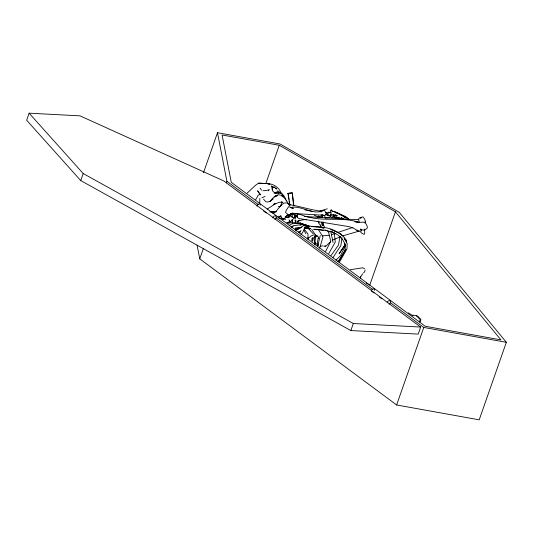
<?xml version="1.0" encoding="UTF-8"?>
<svg xmlns="http://www.w3.org/2000/svg" width="533" height="533" viewBox="0 0 533 533"><rect width="100%" height="100%" fill="white"/><g stroke="black" fill="none" stroke-linecap="round" stroke-linejoin="round"><path stroke-width="0.8" d="M320.766 224.886L320.753 227.018L321.632 226.898L322.405 228.077M323.085 221.855L322.818 225.905L322.825 223.061L324.557 227.404M341.013 215.325L341.033 214.699L338.688 213.433L330.98 210.342M294.696 217.078L294.796 214.146L292.277 214.413L292.164 217.357L294.189 217.324M345.058 243.581L344.991 245.007L339.101 253.768L345.291 244.607M321.259 214.666L321.192 216.058L320.133 216.831L315.836 216.045L314.27 215.152M290.119 216.085L290.212 214.566M314.61 244.567L315.23 235.153M314.63 244.447L315.283 234.667L311.718 229.45M289.632 205.798L289.759 204.246M318.168 238.098L317.288 243.201L318.294 244.327M289.446 215.252L289.212 217.424L285.308 216.438M312.804 240.769L313.137 237.725M259.831 198.376L259.718 203.173M341.973 237.618L340.887 245.553L333.012 257.586M346.323 242.722L346.637 240.563L342.792 235.733L337.469 232.082L334.977 231.075M321.586 224.3L321.939 222.028M340.061 236.259L338.475 245.12L330.933 255.673M272.156 189.861L272.476 188.276M346.124 218.437L346.383 217.297L344.358 216.238L343.445 216.558M257.019 206.171L257.133 205.691A2.005 1.486 -53.4 0 1 258.905 204.072A2.005 1.486 -53.4 0 1 260.364 205.138M272.883 217.95L272.996 217.471A2.005 1.486 -53.4 0 1 275.894 216.178A2.005 1.486 -53.4 0 1 274.788 219.336M387.191 302.791L387.304 302.311A2.005 1.486 -53.4 0 1 390.196 301.018A2.005 1.486 -53.4 0 1 389.09 304.176M294.229 215.645L295.568 216.098L296.215 213.38M317.541 246.772L320.28 235.466M319.68 248.205L322.991 236.805L318.128 229.243M322.951 214.879L322.352 216.791L319.82 217.711L318.368 215.998M312.724 237.698L311.712 240.676L312.571 241.262M29.115 113.176L26.65 120.225L80.736 180.58L350.841 330.56L418.185 334.111L420.657 327.062L223.78 180.94L80.03 115.854L29.115 113.176L83.201 173.531L353.312 323.518L420.657 327.062M80.736 180.58L83.201 173.531M203.499 172.665L217.484 132.724L279.912 143.95L399.264 212.321L506.35 342.293L479.2 419.824L396.625 404.973L199.748 258.851L197.083 245.08M199.748 258.851L203.313 248.671M226.352 182.886L226.898 181.32L217.484 132.724M265.867 183.479L279.245 145.269L222.088 134.989L231.255 182.293L425.241 326.269L500.94 339.887L395.426 211.821L279.245 145.269M350.841 330.56L353.312 323.518M395.426 211.821L369.755 285.122L366.151 283.056M396.625 404.973L423.775 327.449L390.423 302.691M317.688 217.677L318.048 216.771M287.547 215.712L288.699 216.198L289.426 214.539L288.333 214.846L285.495 212.361L286.468 209.922L288.679 206.624L293.416 208.35L291.105 207.93M281.99 202.267L281.011 204.379L281.284 205.651M345.764 244.88L340.567 255.64L336.003 260.131M329.581 213L331.339 209.382M325.603 251.503L330.74 241.296L328.348 231.282M299.666 232.934L301.005 230.356M328.748 253.655L335.257 242.049L334.238 232.848M255.667 199.735L258.205 195.271L259.971 194.252L260.537 194.865L257.579 190.774L259.971 194.252M364.852 223.001L365.605 221.688L364.532 218.936L363.339 217.111L362.327 216.898L360.381 218.017L361.501 217.764L359.402 217.857L358.616 219.17L359.229 222.301M419.724 321.945L420.85 319.853L417.919 316.595L416.466 315.636L412.349 315.17M362.607 273.842L360.301 277.433L360.521 276.6L360.621 278.046M328.708 217.491L329.241 216.704M300.832 235.013L303.037 231.842L304.696 228.017L304.11 229.083L305.622 227.444L307.321 227.018M293.87 218.077L292.104 220.482L290.285 221.788L289.026 219.843M268.432 190.821L269.378 189.541L266.413 190.548L262.936 190.727M289.992 221.002L287.833 222.714M295.115 217.984L296.701 215.972L295.975 216.738M321.286 217.731L322.458 216.258L322.192 214.719M295.362 217.584L296.701 215.972M281.051 205.471L279.798 206.857L278.293 206.378M247.139 193.126L255.327 185.437L258.445 183.245L267.453 183.565M330.18 216.871L329.74 217.337L325.39 218.13L324.504 215.479L322.592 215.205M363.473 272.956L364.705 271.73L365.072 270.064M274.655 196.91L275.748 195.851L274.548 196.777M338.995 262.129L340.161 261.003L346.936 248.951L347.223 243.601L344.185 238.124L346.203 241.336M323.964 246.153L325.443 246.566L330.533 241.789M280.711 215.832L282.463 219.083L284.955 218.543L285.715 216.724L287.94 214.639M337.522 261.63L339.301 259.971L345.757 249.431L345.131 250.617L345.144 244.894C340.987 231.289 325.377 229.77 313.371 229.23M314.53 237.172L315.929 235.586L315.07 234.853M319.993 211.528L320.993 210.742L327.322 208.803M281.031 215.965L279.918 216.824L279.026 216.191M308.227 238.284L311.465 235.759L313.91 234.84M299.16 220.189L297.454 221.495L296.515 221.008M275.721 203.573L267.193 209.123M291.278 227.145L293.257 225.706L302.304 224.513L307.874 226.265L300.499 223.167L291.871 223.793L289.153 225.512M337.935 217.431L336.809 218.237L334.018 217.257L332.978 214.912M274.242 196.737L278.013 194.718L282.743 195.564L283.549 196.837L281.744 193.779L279.325 192.819L274.089 193.279M272.883 213.64C277.986 211.808 281.997 199.362 288.473 203.779M303.21 225.925L295.895 230.403M277.726 195.384L276.061 196.47L273.989 196.95L269.718 201.76L273.163 198.782L269.825 201.354L267.719 202.007L265.834 201.707L263.555 199.155M282.79 219.689L284.469 218.603M325.743 213.34L326.529 212.834M298.14 221.075C295.449 222.468 302.784 218.85 306.448 219.769M286.368 216.131L287.973 215.139M291.131 227.504L293.21 226.298M311.592 238.951L313.431 237.918M337.162 217.537L338.575 218.03L339.601 217.477M277.853 217.291L280.411 216.052M261.976 197.81L265.041 196.437M275.761 203.366L273.249 204.479L279.678 202.227L282.343 202.18L281.384 201.987L282.996 202.567M338.628 214.059L339.135 213.846L345.437 217.624L344.105 216.918M273.216 187.369L271.63 188.029L274.215 186.856L276.627 189.022M332.246 240.196L340.407 236.812M342.632 235.892L359.635 230.956L361.66 233.094L364.039 234.373L364.705 233.754L364.652 229.11M331.493 234.84L334.551 233.654M336.843 232.768L352.793 227.471M298.467 231.975L300.605 231.275M291.051 207.43C301.765 205.225 313.411 215.918 323.971 210.328L324.69 210.595L325.676 212.474M302.524 224.233L300.499 223.167L307.441 225.945L301.685 224.14M330.127 215.485L331.599 215.112M334.371 216.631L331.16 217.331L330.134 215.392M332.472 217.078L334.444 216.651M314.963 236.152L317.162 235.892L318.348 237.078L318.487 238.651M319.467 211.268L322.612 210.655M321.899 215.479L324.897 215.352L326.576 214.526L326.383 212.947M293.556 205.238L292.271 192.853L287.967 193.406L292.271 192.853L293.896 205.858M294.996 228.517L301.865 227.231M320.153 246.326L323.011 245.806M329.354 235.22L322.312 235.852M299.966 225.139L301.465 224.886M275.454 193.206L277.933 192.806M350.168 269.745L362.773 267.786L364.672 268.832M315.016 236.186L317.162 235.892L315.21 236.146M269.665 211.868L273.369 211.494L273.749 212.287L274.169 211.654L276.6 211.788M328.128 214.652L327.289 214.726L327.895 212.754L325.656 212.767M270.904 212.241L274.835 212.247M318.494 222.241L319.36 222.181M323.638 227.904L323.105 227.937L324.864 227.464L330.873 228.99L335.377 231.615M358.836 219.503L354.385 219.596L304.609 216.471M287.793 222.841C295.242 222.288 303.224 222.787 309.68 226.885L307.508 225.632M300.672 223.12L297.154 223.147L299.453 223.613M290.338 204.779C300.385 206.464 310.159 209.789 320.286 211.061L321.006 212.074M311.725 226.605L320.42 226.885L324.077 228.037M304.736 227.957L308.034 228.131L313.271 233.834M310.566 228.75L308.687 228.637L306.821 227.471M307.847 227.664L305.929 227.544L305.589 228.144L310.253 228.797M305.063 227.877L308.034 228.131M327.595 217.364L329.314 217.531M288.333 217.844L284.948 217.091M278.433 217.95L282.41 218.337L285.801 219.436M304.849 224.999L311.752 226.392L321.819 227.524M297.108 227.884L300.239 228.264M298.347 227.511L299.799 227.691M359.009 222.541L354.878 221.661L358.969 222.328L365.058 222.141L367.077 225.985L367.384 227.471L366.917 228.584L364.585 229.823L363.453 230.109L360.421 229.41M343.578 218.477L341.173 218.15L340.034 218.61L337.636 217.344M304.716 224.966L308.134 225.519L304.669 224.966M287.054 222.841L288.639 223.054M304.49 227.937L310.073 228.69L308.714 228.317M306.155 227.298L310.433 228.677M314.91 229.443L317.235 229.77M330.44 229.656L333.718 230.156L341.406 234.353L342.186 236.032M329.387 215.672L325.43 214.532M323.504 215.225L294.642 213.573L291.464 214.193L293.49 213.293L289.819 215.032L289.179 216.278L288.699 216.198M268.126 183.672C273.762 183.918 279.259 187.796 281.177 193.119M423.775 327.449L506.35 342.293M317.588 229.443L323.271 230.483M304.863 209.855L311.978 211.288M287.021 222.368L290.072 223.041M331.812 211.195L335.037 211.987L335.27 212.727M333.025 215.112L335.104 215.658L333.685 215.159M307.255 226.498L303.104 225.346L306.848 226.285M330.953 214.826L334.877 214.872L337.282 215.838L336.076 215.192M306.448 226.825L307.947 227.325L306.548 226.685M359.628 222.627C343.932 216.858 326.536 221.288 310.333 217.511C305.782 217.231 301.811 214.373 297.454 213.92L297.607 217.291M287.307 215.599L288.639 216.052M343.379 215.745L345.604 216.505M343.965 216.318L346.197 217.084L349.248 219.509M336.756 212.807L342.919 215.332L344.058 216.411M336.196 212.807L338.308 213.546M288.493 204.052L290.698 204.965M292.231 217.031L290.998 216.458L290.951 214.366M324.95 229.91L329.374 232.008M294.183 215.439L295.568 216.098M274.089 187.509L271.184 185.997L272.983 187.563M307.801 237.392L308.554 237.771M345.211 216.931L347.096 217.87L348.082 219.043M412.995 315.829L408.285 312.831M338.502 218.05L336.15 216.784L335.47 214.872M335.497 211.974L337.895 213.313M277.38 190.854C281.217 192.726 284.942 195.211 285.568 199.875M331.872 231.435L335.184 233.84M226.898 181.32L258.252 204.592M276.121 217.85L372.56 289.432M263.628 211.081L266.273 213.04M373.966 292.977L371.321 291.011L371.434 290.532A2.005 1.486 -53.4 0 1 373.426 288.886A2.005 1.486 -53.4 0 1 374.672 290.438M379.256 296.901L381.901 298.86M307.354 227.311L308.9 228.464M297.074 228.67L298.273 229.59M288.966 215.972L289.945 216.771M275.521 188.216L276.321 188.875M335.05 216.971L336.669 218.343M278.866 193.119L277.313 191.793L274.715 192.719L273.096 191.534L272.29 189.941M318.361 245.593L315.003 242.488L315.509 243.961M278.053 192.42L279.065 193.392M282.144 196.177L281.411 195.438L285.155 198.489L287.96 202.986M341.673 217.457L342.626 218.657M304.283 229.15L307.967 234.074L307.994 239.477M320.846 225.952L318.487 222.687L318.214 221.155M341.013 217.837L341.773 218.93M260.171 188.222L261.563 190.228M286.194 200.408L286.574 200.961M288.113 203.359L289.246 205.258M356.917 229.943L357.523 230.922L359.042 231.149L357.863 231.056L353.799 228.284L349.235 226.672L298.78 218.51L297.434 217.577L296.794 215.732M304.17 230.549L305.829 233.787M360.415 229.057L361.314 231.109L360.914 229.017M314.783 241.735L315.523 243.954M311.752 226.392L311.865 226.831M325.15 245.42L325.443 246.566M330.8 231.595L333.045 242.482M419.831 320.433L420.064 321.839M295.555 215.252L295.768 216.578M287.967 193.406L289.592 204.072M291.971 219.669L292.47 222.954M288.246 193.626L288.613 196.084M288.859 197.723L289.106 199.355M289.346 200.994L289.719 203.453M292.291 220.649L292.657 223.107M294.762 216.804L294.936 218.457M295.102 220.109L295.449 223.407M295.875 227.538L296.221 230.842M294.976 216.625L295.142 218.277M295.309 219.936L295.642 223.247M296.141 228.217L296.308 229.876M338.002 217.391L338.022 218.157M331.106 212.774L330.38 215.625L327.622 215.039L328.355 212.194L331.106 212.774M345.064 250.503L338.948 260.93L345.757 249.431L345.064 250.503M290.558 213.72L290.052 214.379L292.89 213.013L290.558 213.72M261.57 183.299L258.445 183.245L266.293 183.499L269.898 184.365L268.266 183.632L261.57 183.299M420.251 319.254L416.466 315.636L420.85 319.853L420.251 319.254"/></g></svg>
